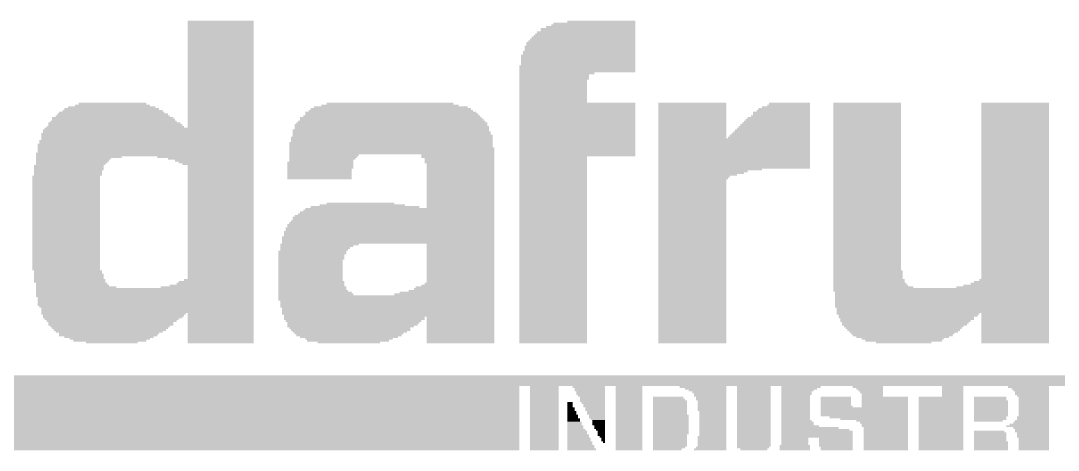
# Model space of a CAD drawing. Extents: x -16 to 117, y 0 to 53.
# Drawn here: x 80.05 to 94.83, y 22.67 to 28.79 of the extents above; entities that cross this region are included whole.
import ezdxf

# ---------------------------------------------------------------- set-up
doc = ezdxf.new("R2010")
doc.units = 0
doc.layers.add('21', color=53, linetype='CONTINUOUS')

# ---------------------------------------------------------------- blocks, each defined once
blk = doc.blocks.new('RECT')
blk.add_solid([(-0.5, -0.5), (0.5, -0.5), (-0.5, 0.5), (0.5, 0.5)])

msp = doc.modelspace()

# ---------------------------------------------------------------- block references
at = {"layer": '21', "yscale": 0.0254}
for p, xscale in [((82.8962, 28.782), 0.9398), ((82.8962, 28.7566), 0.9398), ((82.8962, 28.7312), 0.9398), ((82.8962, 28.7058), 0.9398), ((82.8962, 28.6804), 0.9398), ((82.8962, 28.655), 0.9398), ((88.1286, 28.6804), 1.3462), ((88.1286, 28.655), 1.3462), ((88.1667, 28.7058), 1.27), ((88.2048, 28.7312), 1.1938), ((88.2175, 28.7566), 1.1684), ((88.3191, 28.782), 0.9652), ((82.8962, 28.6296), 0.9398), ((82.8962, 28.6042), 0.9398), ((82.8962, 28.5788), 0.9398), ((82.8962, 28.5534), 0.9398), ((82.8962, 28.528), 0.9398), ((82.8962, 28.5026), 0.9398), ((88.0397, 28.5026), 1.524), ((88.0524, 28.528), 1.4986), ((88.0651, 28.5534), 1.4732), ((88.0778, 28.5788), 1.4478), ((88.0905, 28.6042), 1.4224), ((88.1032, 28.6296), 1.397), ((82.8962, 28.4772), 0.9398), ((82.8962, 28.4518), 0.9398), ((82.8962, 28.4264), 0.9398), ((82.8962, 28.401), 0.9398), ((82.8962, 28.3756), 0.9398), ((88.0143, 28.4264), 1.5748), ((88.0143, 28.401), 1.5748), ((88.0143, 28.3756), 1.5748), ((88.027, 28.4772), 1.5494), ((88.027, 28.4518), 1.5494), ((82.8962, 28.3502), 0.9398), ((82.8962, 28.3248), 0.9398), ((82.8962, 28.2994), 0.9398), ((82.8962, 28.274), 0.9398), ((82.8962, 28.2486), 0.9398), ((82.8962, 28.2232), 0.9398), ((87.9889, 28.2994), 1.6256), ((87.9889, 28.274), 1.6256), ((87.9889, 28.2486), 1.6256), ((87.9889, 28.2232), 1.6256), ((88.0016, 28.3502), 1.6002), ((88.0016, 28.3248), 1.6002), ((82.8962, 28.1978), 0.9398), ((82.8962, 28.1724), 0.9398), ((82.8962, 28.147), 0.9398), ((82.8962, 28.1216), 0.9398), ((82.8962, 28.0962), 0.9398), ((82.8962, 28.0708), 0.9398), ((87.9762, 28.147), 1.651), ((87.9762, 28.1216), 1.651), ((87.9762, 28.0962), 1.651), ((87.9762, 28.0708), 1.651), ((87.9889, 28.1978), 1.6256), ((87.9889, 28.1724), 1.6256), ((82.8962, 28.0454), 0.9398), ((82.8962, 28.02), 0.9398), ((82.8962, 27.9946), 0.9398), ((82.8962, 27.9692), 0.9398), ((82.8962, 27.9438), 0.9398), ((82.8962, 27.9184), 0.9398), ((87.6841, 28.0454), 1.0668), ((87.646, 28.02), 0.9906), ((87.646, 27.9946), 0.9906), ((87.646, 27.9692), 0.9906), ((87.6333, 27.9438), 0.9652), ((87.6333, 27.9184), 0.9652), ((82.8962, 27.893), 0.9398), ((82.8962, 27.8676), 0.9398), ((82.8962, 27.8422), 0.9398), ((82.8962, 27.8168), 0.9398), ((82.8962, 27.7914), 0.9398), ((82.8962, 27.766), 0.9398), ((87.6333, 27.893), 0.9652), ((87.6333, 27.8676), 0.9652), ((87.6333, 27.8422), 0.9652), ((87.6333, 27.8168), 0.9652), ((87.6333, 27.7914), 0.9652), ((87.6333, 27.766), 0.9652), ((82.8962, 27.7406), 0.9398), ((82.8962, 27.7152), 0.9398), ((82.8962, 27.6898), 0.9398), ((82.8962, 27.6644), 0.9398), ((82.8962, 27.639), 0.9398), ((87.6333, 27.7406), 0.9652), ((87.6333, 27.7152), 0.9652), ((87.6333, 27.6898), 0.9652), ((87.6333, 27.6644), 0.9652), ((87.6333, 27.639), 0.9652), ((81.3468, 27.4866), 1.4986), ((81.3595, 27.512), 1.4224), ((81.3468, 27.5374), 1.3462), ((81.3468, 27.5628), 1.2446), ((81.3595, 27.5882), 1.0668), ((81.3595, 27.6136), 0.9652), ((82.8962, 27.6136), 0.9398), ((82.8962, 27.5882), 0.9398), ((82.8962, 27.5628), 0.9398), ((82.8962, 27.5374), 0.9398), ((82.8962, 27.512), 0.9398), ((82.8962, 27.4866), 0.9398), ((85.3219, 27.4866), 2.4384), ((85.3219, 27.512), 2.3368), ((85.3219, 27.5374), 2.286), ((85.3219, 27.5628), 2.1844), ((85.3092, 27.5882), 1.9558), ((85.3092, 27.6136), 1.8034), ((87.9762, 27.6136), 1.651), ((87.9762, 27.5882), 1.651), ((87.9762, 27.5628), 1.651), ((87.9762, 27.5374), 1.651), ((87.9762, 27.512), 1.651), ((87.9762, 27.4866), 1.651), ((89.6145, 27.6136), 0.9652), ((89.6145, 27.5882), 0.9652), ((89.6145, 27.5628), 0.9652), ((89.6145, 27.5374), 0.9652), ((89.6145, 27.512), 0.9652), ((89.6145, 27.4866), 0.9652), ((90.8845, 27.4866), 0.8128), ((90.9099, 27.512), 0.762), ((90.9226, 27.5374), 0.7366), ((90.948, 27.5628), 0.6858), ((90.9861, 27.5882), 0.6096), ((90.9988, 27.6136), 0.5842), ((92.1037, 27.6136), 0.9652), ((92.1037, 27.5882), 0.9652), ((92.1037, 27.5628), 0.9652), ((92.1037, 27.5374), 0.9652), ((92.1037, 27.512), 0.9652), ((92.1037, 27.4866), 0.9652), ((94.2119, 27.6136), 0.9652), ((94.2119, 27.5882), 0.9652), ((94.2119, 27.5628), 0.9652), ((94.2119, 27.5374), 0.9652), ((94.2119, 27.512), 0.9652), ((94.2119, 27.4866), 0.9652), ((81.3849, 27.3342), 1.8796), ((81.3722, 27.3596), 1.8034), ((81.3595, 27.4104), 1.7272), ((81.3722, 27.385), 1.7526), ((81.3595, 27.4358), 1.6256), ((81.3595, 27.4612), 1.5748), ((82.8962, 27.4612), 0.9398), ((82.8962, 27.4358), 0.9398), ((82.8962, 27.4104), 0.9398), ((82.8962, 27.385), 0.9398), ((82.8962, 27.3596), 0.9398), ((82.8962, 27.3342), 0.9398), ((85.3346, 27.3342), 2.7178), ((85.3346, 27.3596), 2.667), ((85.3219, 27.4104), 2.5908), ((85.3346, 27.385), 2.6162), ((85.3346, 27.4358), 2.5146), ((85.3346, 27.4612), 2.4638), ((87.9762, 27.4612), 1.651), ((87.9762, 27.4358), 1.651), ((87.9762, 27.4104), 1.651), ((87.9762, 27.385), 1.651), ((87.9762, 27.3596), 1.651), ((87.9762, 27.3342), 1.651), ((89.6145, 27.4612), 0.9652), ((89.6145, 27.4358), 0.9652), ((89.6145, 27.4104), 0.9652), ((89.6145, 27.385), 0.9652), ((89.6145, 27.3596), 0.9652), ((89.6145, 27.3342), 0.9652), ((90.8083, 27.3342), 0.9652), ((90.821, 27.3596), 0.9398), ((90.8337, 27.385), 0.9144), ((90.8464, 27.4104), 0.889), ((90.8718, 27.4358), 0.8382), ((90.8845, 27.4612), 0.8128), ((92.1037, 27.4612), 0.9652), ((92.1037, 27.4358), 0.9652), ((92.1037, 27.4104), 0.9652), ((92.1037, 27.385), 0.9652), ((92.1037, 27.3596), 0.9652), ((92.1037, 27.3342), 0.9652), ((94.2119, 27.4612), 0.9652), ((94.2119, 27.4358), 0.9652), ((94.2119, 27.4104), 0.9652), ((94.2119, 27.385), 0.9652), ((94.2119, 27.3596), 0.9652), ((94.2119, 27.3342), 0.9652), ((81.8548, 27.1818), 3.0226), ((81.8675, 27.2326), 2.9972), ((81.8675, 27.2072), 2.9972), ((81.8802, 27.258), 2.9718), ((81.3976, 27.2834), 1.9558), ((81.3976, 27.3088), 1.905), ((82.8962, 27.3088), 0.9398), ((82.8962, 27.2834), 0.9398), ((85.3219, 27.2326), 2.794), ((85.3346, 27.2072), 2.8194), ((85.3346, 27.1818), 2.8194), ((85.3219, 27.3088), 2.7432), ((85.3346, 27.2834), 2.7686), ((85.3346, 27.258), 2.7686), ((87.9762, 27.3088), 1.651), ((87.9762, 27.2834), 1.651), ((87.9762, 27.258), 1.651), ((87.9762, 27.2326), 1.651), ((87.9762, 27.2072), 1.651), ((87.9762, 27.1818), 1.651), ((89.6145, 27.3088), 0.9652), ((89.6145, 27.2834), 0.9652), ((89.6145, 27.258), 0.9652), ((89.6145, 27.2326), 0.9652), ((89.6145, 27.2072), 0.9652), ((89.6145, 27.1818), 0.9652), ((90.7321, 27.1818), 1.1176), ((90.7448, 27.2072), 1.0922), ((90.7575, 27.2326), 1.0668), ((90.7702, 27.258), 1.0414), ((90.7829, 27.2834), 1.016), ((90.7956, 27.3088), 0.9906), ((92.1037, 27.3088), 0.9652), ((92.1037, 27.2834), 0.9652), ((92.1037, 27.258), 0.9652), ((92.1037, 27.2326), 0.9652), ((92.1037, 27.2072), 0.9652), ((92.1037, 27.1818), 0.9652), ((94.2119, 27.3088), 0.9652), ((94.2119, 27.2834), 0.9652), ((94.2119, 27.258), 0.9652), ((94.2119, 27.2326), 0.9652), ((94.2119, 27.2072), 0.9652), ((94.2119, 27.1818), 0.9652), ((81.8294, 27.0294), 3.0734), ((81.8421, 27.0802), 3.048), ((81.8421, 27.0548), 3.048), ((81.8548, 27.1564), 3.0226), ((81.8548, 27.131), 3.0226), ((81.8548, 27.1056), 3.0226), ((85.3219, 27.0548), 2.8956), ((85.3219, 27.0294), 2.8956), ((85.3346, 27.131), 2.8702), ((85.3346, 27.1056), 2.8702), ((85.3346, 27.0802), 2.8702), ((85.3473, 27.1564), 2.8448), ((87.9762, 27.1564), 1.651), ((87.9762, 27.131), 1.651), ((87.9762, 27.1056), 1.651), ((87.9762, 27.0802), 1.651), ((87.9762, 27.0548), 1.651), ((87.9762, 27.0294), 1.651), ((89.6145, 27.1564), 0.9652), ((89.6145, 27.131), 0.9652), ((90.2114, 27.1056), 2.159), ((90.2114, 27.0802), 2.159), ((90.2114, 27.0548), 2.159), ((90.2114, 27.0294), 2.159), ((90.7067, 27.131), 1.1684), ((90.7194, 27.1564), 1.143), ((92.1037, 27.1564), 0.9652), ((92.1037, 27.131), 0.9652), ((92.1037, 27.1056), 0.9652), ((92.1037, 27.0802), 0.9652), ((92.1037, 27.0548), 0.9652), ((92.1037, 27.0294), 0.9652), ((94.2119, 27.1564), 0.9652), ((94.2119, 27.131), 0.9652), ((94.2119, 27.1056), 0.9652), ((94.2119, 27.0802), 0.9652), ((94.2119, 27.0548), 0.9652), ((94.2119, 27.0294), 0.9652), ((81.8167, 26.9024), 3.0988), ((81.8167, 26.877), 3.0988), ((81.8294, 27.004), 3.0734), ((81.8294, 26.9786), 3.0734), ((81.8294, 26.9532), 3.0734), ((81.8294, 26.9278), 3.0734), ((85.3219, 27.004), 2.8956), ((85.3346, 26.9786), 2.921), ((85.3346, 26.9532), 2.921), ((85.3346, 26.9278), 2.921), ((85.3346, 26.9024), 2.921), ((84.3694, 26.877), 0.9906), ((86.2744, 26.877), 1.0414), ((87.9762, 27.004), 1.651), ((87.9762, 26.9786), 1.651), ((87.9762, 26.9532), 1.651), ((87.9762, 26.9278), 1.651), ((87.9762, 26.9024), 1.651), ((87.9762, 26.877), 1.651), ((90.2114, 27.004), 2.159), ((90.2114, 26.9786), 2.159), ((90.2114, 26.9532), 2.159), ((90.2114, 26.9278), 2.159), ((90.2114, 26.9024), 2.159), ((90.2114, 26.877), 2.159), ((92.1037, 27.004), 0.9652), ((92.1037, 26.9786), 0.9652), ((92.1037, 26.9532), 0.9652), ((92.1037, 26.9278), 0.9652), ((92.1037, 26.9024), 0.9652), ((92.1037, 26.877), 0.9652), ((94.2119, 27.004), 0.9652), ((94.2119, 26.9786), 0.9652), ((94.2119, 26.9532), 0.9652), ((94.2119, 26.9278), 0.9652), ((94.2119, 26.9024), 0.9652), ((94.2119, 26.877), 0.9652), ((80.8769, 26.8516), 1.2192), ((80.8007, 26.8262), 1.0668), ((80.788, 26.8008), 1.0414), ((80.7753, 26.7754), 1.016), ((80.7626, 26.75), 0.9906), ((82.6803, 26.8516), 1.3716), ((82.7565, 26.8262), 1.2192), ((82.8073, 26.8008), 1.1176), ((82.8327, 26.7754), 1.0668), ((82.8581, 26.75), 1.016), ((84.3186, 26.7754), 0.9398), ((84.3186, 26.75), 0.9398), ((84.3567, 26.8516), 0.9652), ((84.344, 26.8262), 0.9398), ((84.3313, 26.8008), 0.9144), ((86.2744, 26.8516), 1.0414), ((86.2998, 26.8262), 0.9906), ((86.2998, 26.8008), 0.9906), ((86.2998, 26.7754), 0.9906), ((86.3125, 26.75), 0.9652), ((87.6333, 26.8516), 0.9652), ((87.6333, 26.8262), 0.9652), ((87.6333, 26.8008), 0.9652), ((87.6333, 26.7754), 0.9652), ((87.6333, 26.75), 0.9652), ((90.2114, 26.8516), 2.159), ((90.2114, 26.8262), 2.159), ((90.2114, 26.8008), 2.159), ((90.2114, 26.7754), 2.159), ((90.2114, 26.75), 2.159), ((92.1037, 26.8516), 0.9652), ((92.1037, 26.8262), 0.9652), ((92.1037, 26.8008), 0.9652), ((92.1037, 26.7754), 0.9652), ((92.1037, 26.75), 0.9652), ((94.2119, 26.8516), 0.9652), ((94.2119, 26.8262), 0.9652), ((94.2119, 26.8008), 0.9652), ((94.2119, 26.7754), 0.9652), ((94.2119, 26.75), 0.9652), ((80.7372, 26.7246), 0.9906), ((80.7372, 26.6992), 0.9906), ((80.7372, 26.6738), 0.9906), ((80.7245, 26.6484), 0.9652), ((80.7245, 26.623), 0.9652), ((80.7245, 26.5976), 0.9652), ((82.8962, 26.7246), 0.9398), ((82.8962, 26.6992), 0.9398), ((82.8962, 26.6738), 0.9398), ((82.8962, 26.6484), 0.9398), ((82.8962, 26.623), 0.9398), ((82.8962, 26.5976), 0.9398), ((84.3186, 26.7246), 0.9398), ((84.3186, 26.6992), 0.9398), ((84.3059, 26.6738), 0.9144), ((84.3059, 26.6484), 0.9144), ((84.3059, 26.623), 0.9144), ((84.3059, 26.5976), 0.9144), ((86.3125, 26.7246), 0.9652), ((86.3125, 26.6992), 0.9652), ((86.3125, 26.6738), 0.9652), ((86.3125, 26.6484), 0.9652), ((86.3125, 26.623), 0.9652), ((86.3125, 26.5976), 0.9652), ((87.6333, 26.7246), 0.9652), ((87.6333, 26.6992), 0.9652), ((87.6333, 26.6738), 0.9652), ((87.6333, 26.6484), 0.9652), ((87.6333, 26.623), 0.9652), ((87.6333, 26.5976), 0.9652), ((90.2114, 26.7246), 2.159), ((90.2114, 26.6992), 2.159), ((89.8685, 26.6738), 1.4732), ((89.7669, 26.6484), 1.27), ((89.7415, 26.623), 1.2192), ((89.6907, 26.5976), 1.1176), ((92.1037, 26.7246), 0.9652), ((92.1037, 26.6992), 0.9652), ((92.1037, 26.6738), 0.9652), ((92.1037, 26.6484), 0.9652), ((92.1037, 26.623), 0.9652), ((92.1037, 26.5976), 0.9652), ((94.2119, 26.7246), 0.9652), ((94.2119, 26.6992), 0.9652), ((94.2119, 26.6738), 0.9652), ((94.2119, 26.6484), 0.9652), ((94.2119, 26.623), 0.9652), ((94.2119, 26.5976), 0.9652), ((80.6991, 26.5722), 0.9652), ((80.6991, 26.5468), 0.9652), ((80.6991, 26.5214), 0.9652), ((80.6991, 26.496), 0.9652), ((80.6991, 26.4706), 0.9652), ((80.6991, 26.4452), 0.9652), ((82.8962, 26.5722), 0.9398), ((82.8962, 26.5468), 0.9398), ((82.8962, 26.5214), 0.9398), ((82.8962, 26.496), 0.9398), ((82.8962, 26.4706), 0.9398), ((82.8962, 26.4452), 0.9398), ((84.3059, 26.5722), 0.9144), ((84.3059, 26.5468), 0.9144), ((86.3125, 26.5722), 0.9652), ((86.3125, 26.5468), 0.9652), ((86.3125, 26.5214), 0.9652), ((86.3125, 26.496), 0.9652), ((86.3125, 26.4706), 0.9652), ((86.3125, 26.4452), 0.9652), ((87.6333, 26.5722), 0.9652), ((87.6333, 26.5468), 0.9652), ((87.6333, 26.5214), 0.9652), ((87.6333, 26.496), 0.9652), ((87.6333, 26.4706), 0.9652), ((87.6333, 26.4452), 0.9652), ((89.6399, 26.5722), 1.016), ((89.6272, 26.5468), 0.9906), ((89.6145, 26.5214), 0.9652), ((89.6145, 26.496), 0.9652), ((89.6145, 26.4706), 0.9652), ((89.6145, 26.4452), 0.9652), ((92.1037, 26.5722), 0.9652), ((92.1037, 26.5468), 0.9652), ((92.1037, 26.5214), 0.9652), ((92.1037, 26.496), 0.9652), ((92.1037, 26.4706), 0.9652), ((92.1037, 26.4452), 0.9652), ((94.2119, 26.5722), 0.9652), ((94.2119, 26.5468), 0.9652), ((94.2119, 26.5214), 0.9652), ((94.2119, 26.496), 0.9652), ((94.2119, 26.4706), 0.9652), ((94.2119, 26.4452), 0.9652), ((80.6991, 26.4198), 0.9652), ((80.6991, 26.3944), 0.9652), ((80.6991, 26.369), 0.9652), ((80.6991, 26.3436), 0.9652), ((80.6991, 26.3182), 0.9652), ((80.6991, 26.2928), 0.9652), ((82.8962, 26.4198), 0.9398), ((82.8962, 26.3944), 0.9398), ((82.8962, 26.369), 0.9398), ((82.8962, 26.3436), 0.9398), ((82.8962, 26.3182), 0.9398), ((82.8962, 26.2928), 0.9398), ((86.3125, 26.4198), 0.9652), ((86.3125, 26.3944), 0.9652), ((86.3125, 26.369), 0.9652), ((86.3125, 26.3436), 0.9652), ((86.3125, 26.3182), 0.9652), ((86.3125, 26.2928), 0.9652), ((87.6333, 26.4198), 0.9652), ((87.6333, 26.3944), 0.9652), ((87.6333, 26.369), 0.9652), ((87.6333, 26.3436), 0.9652), ((87.6333, 26.3182), 0.9652), ((87.6333, 26.2928), 0.9652), ((89.6145, 26.4198), 0.9652), ((89.6145, 26.3944), 0.9652), ((89.6145, 26.369), 0.9652), ((89.6145, 26.3436), 0.9652), ((89.6145, 26.3182), 0.9652), ((89.6145, 26.2928), 0.9652), ((92.1037, 26.4198), 0.9652), ((92.1037, 26.3944), 0.9652), ((92.1037, 26.369), 0.9652), ((92.1037, 26.3436), 0.9652), ((92.1037, 26.3182), 0.9652), ((92.1037, 26.2928), 0.9652), ((94.2119, 26.4198), 0.9652), ((94.2119, 26.3944), 0.9652), ((94.2119, 26.369), 0.9652), ((94.2119, 26.3436), 0.9652), ((94.2119, 26.3182), 0.9652), ((94.2119, 26.2928), 0.9652), ((80.6991, 26.2674), 0.9652), ((80.6991, 26.242), 0.9652), ((80.6991, 26.2166), 0.9652), ((80.6991, 26.1912), 0.9652), ((80.6991, 26.1658), 0.9652), ((80.6991, 26.1404), 0.9652), ((82.8962, 26.2674), 0.9398), ((82.8962, 26.242), 0.9398), ((82.8962, 26.2166), 0.9398), ((82.8962, 26.1912), 0.9398), ((82.8962, 26.1658), 0.9398), ((82.8962, 26.1404), 0.9398), ((84.9536, 26.1404), 1.5494), ((84.9155, 26.1658), 1.2192), ((84.8901, 26.1912), 0.9652), ((86.3125, 26.2674), 0.9652), ((86.3125, 26.242), 0.9652), ((86.3125, 26.2166), 0.9652), ((86.3125, 26.1912), 0.9652), ((86.3125, 26.1658), 0.9652), ((86.3125, 26.1404), 0.9652), ((87.6333, 26.2674), 0.9652), ((87.6333, 26.242), 0.9652), ((87.6333, 26.2166), 0.9652), ((87.6333, 26.1912), 0.9652), ((87.6333, 26.1658), 0.9652), ((87.6333, 26.1404), 0.9652), ((89.6145, 26.2674), 0.9652), ((89.6145, 26.242), 0.9652), ((89.6145, 26.2166), 0.9652), ((89.6145, 26.1912), 0.9652), ((89.6145, 26.1658), 0.9652), ((89.6145, 26.1404), 0.9652), ((92.1037, 26.2674), 0.9652), ((92.1037, 26.242), 0.9652), ((92.1037, 26.2166), 0.9652), ((92.1037, 26.1912), 0.9652), ((92.1037, 26.1658), 0.9652), ((92.1037, 26.1404), 0.9652), ((94.2119, 26.2674), 0.9652), ((94.2119, 26.242), 0.9652), ((94.2119, 26.2166), 0.9652), ((94.2119, 26.1912), 0.9652), ((94.2119, 26.1658), 0.9652), ((94.2119, 26.1404), 0.9652), ((80.6991, 26.115), 0.9652), ((80.6991, 26.0896), 0.9652), ((80.6991, 26.0642), 0.9652), ((80.6991, 26.0388), 0.9652), ((80.6991, 26.0134), 0.9652), ((82.8962, 26.115), 0.9398), ((82.8962, 26.0896), 0.9398), ((82.8962, 26.0642), 0.9398), ((82.8962, 26.0388), 0.9398), ((82.8962, 26.0134), 0.9398), ((85.3727, 26.0134), 2.8448), ((85.3981, 26.0388), 2.794), ((85.4108, 26.0642), 2.7686), ((85.4362, 26.0896), 2.7178), ((85.4489, 26.115), 2.6924), ((87.6333, 26.115), 0.9652), ((87.6333, 26.0896), 0.9652), ((87.6333, 26.0642), 0.9652), ((87.6333, 26.0388), 0.9652), ((87.6333, 26.0134), 0.9652), ((89.6145, 26.115), 0.9652), ((89.6145, 26.0896), 0.9652), ((89.6145, 26.0642), 0.9652), ((89.6145, 26.0388), 0.9652), ((89.6145, 26.0134), 0.9652), ((92.1037, 26.115), 0.9652), ((92.1037, 26.0896), 0.9652), ((92.1037, 26.0642), 0.9652), ((92.1037, 26.0388), 0.9652), ((92.1037, 26.0134), 0.9652), ((94.2119, 26.115), 0.9652), ((94.2119, 26.0896), 0.9652), ((94.2119, 26.0642), 0.9652), ((94.2119, 26.0388), 0.9652), ((94.2119, 26.0134), 0.9652), ((80.6991, 25.988), 0.9652), ((80.6991, 25.9626), 0.9652), ((80.6991, 25.9372), 0.9652), ((80.6991, 25.9118), 0.9652), ((80.6991, 25.8864), 0.9652), ((80.6991, 25.861), 0.9652), ((82.8962, 25.988), 0.9398), ((82.8962, 25.9626), 0.9398), ((82.8962, 25.9372), 0.9398), ((82.8962, 25.9118), 0.9398), ((82.8962, 25.8864), 0.9398), ((82.8962, 25.861), 0.9398), ((85.3219, 25.8864), 2.9464), ((85.3219, 25.861), 2.9464), ((85.3346, 25.9118), 2.921), ((85.3473, 25.9372), 2.8956), ((85.36, 25.988), 2.8702), ((85.36, 25.9626), 2.8702), ((87.6333, 25.988), 0.9652), ((87.6333, 25.9626), 0.9652), ((87.6333, 25.9372), 0.9652), ((87.6333, 25.9118), 0.9652), ((87.6333, 25.8864), 0.9652), ((87.6333, 25.861), 0.9652), ((89.6145, 25.988), 0.9652), ((89.6145, 25.9626), 0.9652), ((89.6145, 25.9372), 0.9652), ((89.6145, 25.9118), 0.9652), ((89.6145, 25.8864), 0.9652), ((89.6145, 25.861), 0.9652), ((92.1037, 25.988), 0.9652), ((92.1037, 25.9626), 0.9652), ((92.1037, 25.9372), 0.9652), ((92.1037, 25.9118), 0.9652), ((92.1037, 25.8864), 0.9652), ((92.1037, 25.861), 0.9652), ((94.2119, 25.988), 0.9652), ((94.2119, 25.9626), 0.9652), ((94.2119, 25.9372), 0.9652), ((94.2119, 25.9118), 0.9652), ((94.2119, 25.8864), 0.9652), ((94.2119, 25.861), 0.9652), ((80.6991, 25.8356), 0.9652), ((80.6991, 25.8102), 0.9652), ((80.6991, 25.7848), 0.9652), ((80.6991, 25.7594), 0.9652), ((80.6991, 25.734), 0.9652), ((80.6991, 25.7086), 0.9652), ((82.8962, 25.8356), 0.9398), ((82.8962, 25.8102), 0.9398), ((82.8962, 25.7848), 0.9398), ((82.8962, 25.7594), 0.9398), ((82.8962, 25.734), 0.9398), ((82.8962, 25.7086), 0.9398), ((85.2838, 25.7086), 3.0226), ((85.2965, 25.7848), 2.9972), ((85.2965, 25.7594), 2.9972), ((85.2965, 25.734), 2.9972), ((85.3092, 25.8356), 2.9718), ((85.3092, 25.8102), 2.9718), ((87.6333, 25.8356), 0.9652), ((87.6333, 25.8102), 0.9652), ((87.6333, 25.7848), 0.9652), ((87.6333, 25.7594), 0.9652), ((87.6333, 25.734), 0.9652), ((87.6333, 25.7086), 0.9652), ((89.6145, 25.8356), 0.9652), ((89.6145, 25.8102), 0.9652), ((89.6145, 25.7848), 0.9652), ((89.6145, 25.7594), 0.9652), ((89.6145, 25.734), 0.9652), ((89.6145, 25.7086), 0.9652), ((92.1037, 25.8356), 0.9652), ((92.1037, 25.8102), 0.9652), ((92.1037, 25.7848), 0.9652), ((92.1037, 25.7594), 0.9652), ((92.1037, 25.734), 0.9652), ((92.1037, 25.7086), 0.9652), ((94.2119, 25.8356), 0.9652), ((94.2119, 25.8102), 0.9652), ((94.2119, 25.7848), 0.9652), ((94.2119, 25.7594), 0.9652), ((94.2119, 25.734), 0.9652), ((94.2119, 25.7086), 0.9652), ((80.6991, 25.6832), 0.9652), ((80.6991, 25.6578), 0.9652), ((80.6991, 25.6324), 0.9652), ((80.6991, 25.607), 0.9652), ((80.6991, 25.5816), 0.9652), ((80.6991, 25.5562), 0.9652), ((82.8962, 25.6832), 0.9398), ((82.8962, 25.6578), 0.9398), ((82.8962, 25.6324), 0.9398), ((82.8962, 25.607), 0.9398), ((82.8962, 25.5816), 0.9398), ((82.8962, 25.5562), 0.9398), ((84.3059, 25.607), 1.1176), ((84.2678, 25.5816), 1.0414), ((84.2424, 25.5562), 0.9906), ((85.2838, 25.6832), 3.0226), ((85.2838, 25.6578), 3.0226), ((85.2838, 25.6324), 3.0226), ((86.3125, 25.607), 0.9652), ((86.3125, 25.5816), 0.9652), ((86.3125, 25.5562), 0.9652), ((87.6333, 25.6832), 0.9652), ((87.6333, 25.6578), 0.9652), ((87.6333, 25.6324), 0.9652), ((87.6333, 25.607), 0.9652), ((87.6333, 25.5816), 0.9652), ((87.6333, 25.5562), 0.9652), ((89.6145, 25.6832), 0.9652), ((89.6145, 25.6578), 0.9652), ((89.6145, 25.6324), 0.9652), ((89.6145, 25.607), 0.9652), ((89.6145, 25.5816), 0.9652), ((89.6145, 25.5562), 0.9652), ((92.1037, 25.6832), 0.9652), ((92.1037, 25.6578), 0.9652), ((92.1037, 25.6324), 0.9652), ((92.1037, 25.607), 0.9652), ((92.1037, 25.5816), 0.9652), ((92.1037, 25.5562), 0.9652), ((94.2119, 25.6832), 0.9652), ((94.2119, 25.6578), 0.9652), ((94.2119, 25.6324), 0.9652), ((94.2119, 25.607), 0.9652), ((94.2119, 25.5816), 0.9652), ((94.2119, 25.5562), 0.9652), ((80.6991, 25.5308), 0.9652), ((80.6991, 25.5054), 0.9652), ((80.6991, 25.48), 0.9652), ((80.6991, 25.4546), 0.9652), ((80.6991, 25.4292), 0.9652), ((80.6991, 25.4038), 0.9652), ((82.8962, 25.5308), 0.9398), ((82.8962, 25.5054), 0.9398), ((82.8962, 25.48), 0.9398), ((82.8962, 25.4546), 0.9398), ((82.8962, 25.4292), 0.9398), ((82.8962, 25.4038), 0.9398), ((84.2043, 25.5054), 0.9652), ((84.2043, 25.48), 0.9652), ((84.1916, 25.4546), 0.9398), ((84.1916, 25.4292), 0.9398), ((84.1916, 25.4038), 0.9398), ((84.2297, 25.5308), 0.9652), ((86.3125, 25.5308), 0.9652), ((86.3125, 25.5054), 0.9652), ((86.3125, 25.48), 0.9652), ((86.3125, 25.4546), 0.9652), ((86.3125, 25.4292), 0.9652), ((86.3125, 25.4038), 0.9652), ((87.6333, 25.5308), 0.9652), ((87.6333, 25.5054), 0.9652), ((87.6333, 25.48), 0.9652), ((87.6333, 25.4546), 0.9652), ((87.6333, 25.4292), 0.9652), ((87.6333, 25.4038), 0.9652), ((89.6145, 25.5308), 0.9652), ((89.6145, 25.5054), 0.9652), ((89.6145, 25.48), 0.9652), ((89.6145, 25.4546), 0.9652), ((89.6145, 25.4292), 0.9652), ((89.6145, 25.4038), 0.9652), ((92.1037, 25.5308), 0.9652), ((92.1037, 25.5054), 0.9652), ((92.1037, 25.48), 0.9652), ((92.1037, 25.4546), 0.9652), ((92.1037, 25.4292), 0.9652), ((92.1037, 25.4038), 0.9652), ((94.2119, 25.5308), 0.9652), ((94.2119, 25.5054), 0.9652), ((94.2119, 25.48), 0.9652), ((94.2119, 25.4546), 0.9652), ((94.2119, 25.4292), 0.9652), ((94.2119, 25.4038), 0.9652), ((80.6991, 25.3784), 0.9652), ((80.6991, 25.353), 0.9652), ((80.6991, 25.3276), 0.9652), ((80.6991, 25.3022), 0.9652), ((80.6991, 25.2768), 0.9652), ((82.8962, 25.3784), 0.9398), ((82.8962, 25.353), 0.9398), ((82.8962, 25.3276), 0.9398), ((82.8962, 25.3022), 0.9398), ((82.8962, 25.2768), 0.9398), ((84.1789, 25.3784), 0.9144), ((84.1789, 25.353), 0.9144), ((84.1789, 25.3276), 0.9144), ((84.1789, 25.3022), 0.9144), ((84.1789, 25.2768), 0.9144), ((86.3125, 25.3784), 0.9652), ((86.3125, 25.353), 0.9652), ((86.3125, 25.3276), 0.9652), ((86.3125, 25.3022), 0.9652), ((86.3125, 25.2768), 0.9652), ((87.6333, 25.3784), 0.9652), ((87.6333, 25.353), 0.9652), ((87.6333, 25.3276), 0.9652), ((87.6333, 25.3022), 0.9652), ((87.6333, 25.2768), 0.9652), ((89.6145, 25.3784), 0.9652), ((89.6145, 25.353), 0.9652), ((89.6145, 25.3276), 0.9652), ((89.6145, 25.3022), 0.9652), ((89.6145, 25.2768), 0.9652), ((92.1037, 25.3784), 0.9652), ((92.1037, 25.353), 0.9652), ((92.1037, 25.3276), 0.9652), ((92.1037, 25.3022), 0.9652), ((92.1037, 25.2768), 0.9652), ((94.2119, 25.3784), 0.9652), ((94.2119, 25.353), 0.9652), ((94.2119, 25.3276), 0.9652), ((94.2119, 25.3022), 0.9652), ((94.2119, 25.2768), 0.9652), ((80.6991, 25.2514), 0.9652), ((80.7245, 25.226), 0.9652), ((80.7245, 25.2006), 0.9652), ((80.7372, 25.1752), 0.9906), ((80.7372, 25.1498), 0.9906), ((80.7372, 25.1244), 0.9906), ((82.8962, 25.2514), 0.9398), ((82.8962, 25.226), 0.9398), ((82.8962, 25.2006), 0.9398), ((82.8962, 25.1752), 0.9398), ((82.8962, 25.1498), 0.9398), ((82.8962, 25.1244), 0.9398), ((84.1789, 25.2514), 0.9144), ((84.1789, 25.226), 0.9144), ((84.1789, 25.2006), 0.9144), ((84.1789, 25.1752), 0.9144), ((84.1789, 25.1498), 0.9144), ((84.1789, 25.1244), 0.9144), ((86.3125, 25.2514), 0.9652), ((86.3125, 25.226), 0.9652), ((86.3125, 25.2006), 0.9652), ((86.3125, 25.1752), 0.9652), ((86.3125, 25.1498), 0.9652), ((86.3125, 25.1244), 0.9652), ((87.6333, 25.2514), 0.9652), ((87.6333, 25.226), 0.9652), ((87.6333, 25.2006), 0.9652), ((87.6333, 25.1752), 0.9652), ((87.6333, 25.1498), 0.9652), ((87.6333, 25.1244), 0.9652), ((89.6145, 25.2514), 0.9652), ((89.6145, 25.226), 0.9652), ((89.6145, 25.2006), 0.9652), ((89.6145, 25.1752), 0.9652), ((89.6145, 25.1498), 0.9652), ((89.6145, 25.1244), 0.9652), ((92.1037, 25.2514), 0.9652), ((92.1164, 25.226), 0.9906), ((92.1164, 25.2006), 0.9906), ((92.1164, 25.1752), 0.9906), ((92.1164, 25.1498), 0.9906), ((92.1164, 25.1244), 0.9906), ((94.2119, 25.2514), 0.9652), ((94.2119, 25.226), 0.9652), ((94.2119, 25.2006), 0.9652), ((94.2119, 25.1752), 0.9652), ((94.2119, 25.1498), 0.9652), ((94.2119, 25.1244), 0.9652), ((80.7499, 25.099), 1.016), ((80.7499, 25.0736), 1.016), ((80.7753, 25.0482), 1.016), ((80.788, 25.0228), 1.0414), ((80.8388, 24.9974), 1.143), ((81.8167, 24.972), 3.0988), ((82.7057, 24.9974), 1.3208), ((82.7692, 25.0228), 1.1938), ((82.82, 25.0482), 1.0922), ((82.8327, 25.0736), 1.0668), ((82.8708, 25.099), 0.9906), ((84.1789, 25.099), 0.9144), ((84.1916, 25.0736), 0.9398), ((84.1916, 25.0482), 0.9398), ((84.1916, 25.0228), 0.9398), ((84.2043, 24.9974), 0.9652), ((84.2043, 24.972), 0.9652), ((86.2236, 24.972), 1.143), ((86.2363, 24.9974), 1.1176), ((86.2744, 25.0228), 1.0414), ((86.2998, 25.0482), 0.9906), ((86.3125, 25.099), 0.9652), ((86.3125, 25.0736), 0.9652), ((87.6333, 25.099), 0.9652), ((87.6333, 25.0736), 0.9652), ((87.6333, 25.0482), 0.9652), ((87.6333, 25.0228), 0.9652), ((87.6333, 24.9974), 0.9652), ((87.6333, 24.972), 0.9652), ((89.6145, 25.099), 0.9652), ((89.6145, 25.0736), 0.9652), ((89.6145, 25.0482), 0.9652), ((89.6145, 25.0228), 0.9652), ((89.6145, 24.9974), 0.9652), ((89.6145, 24.972), 0.9652), ((92.1291, 25.099), 1.016), ((92.1291, 25.0736), 1.016), ((92.1418, 25.0482), 1.0414), ((92.1545, 25.0228), 1.0668), ((92.1926, 24.9974), 1.143), ((93.1578, 24.972), 3.0734), ((94.0341, 24.9974), 1.3208), ((94.0849, 25.0228), 1.2192), ((94.1357, 25.0482), 1.1176), ((94.1611, 25.0736), 1.0668), ((94.1992, 25.099), 0.9906), ((81.8167, 24.9466), 3.0988), ((81.8167, 24.9212), 3.0988), ((81.8167, 24.8958), 3.0988), ((81.8167, 24.8704), 3.0988), ((81.8294, 24.845), 3.0734), ((81.8294, 24.8196), 3.0734), ((84.217, 24.9466), 0.9906), ((84.2424, 24.9212), 1.0414), ((84.2551, 24.8958), 1.0668), ((85.2584, 24.8704), 3.0734), ((85.2584, 24.845), 3.0734), ((85.2584, 24.8196), 3.0734), ((86.0839, 24.8958), 1.4224), ((86.122, 24.9212), 1.3462), ((86.1855, 24.9466), 1.2192), ((87.6333, 24.9466), 0.9652), ((87.6333, 24.9212), 0.9652), ((87.6333, 24.8958), 0.9652), ((87.6333, 24.8704), 0.9652), ((87.6333, 24.845), 0.9652), ((87.6333, 24.8196), 0.9652), ((89.6145, 24.9466), 0.9652), ((89.6145, 24.9212), 0.9652), ((89.6145, 24.8958), 0.9652), ((89.6145, 24.8704), 0.9652), ((89.6145, 24.845), 0.9652), ((89.6145, 24.8196), 0.9652), ((93.1578, 24.9466), 3.0734), ((93.1705, 24.9212), 3.048), ((93.1705, 24.8958), 3.048), ((93.1705, 24.8704), 3.048), ((93.1705, 24.845), 3.048), ((93.1705, 24.8196), 3.048), ((81.8294, 24.7942), 3.0734), ((81.8294, 24.7688), 3.0734), ((81.8294, 24.7434), 3.0734), ((81.8421, 24.718), 3.048), ((81.8548, 24.6926), 3.0226), ((81.8548, 24.6672), 3.0226), ((85.2711, 24.7942), 3.048), ((85.2711, 24.7688), 3.048), ((85.2711, 24.7434), 3.048), ((85.2711, 24.718), 3.048), ((85.2838, 24.6926), 3.0226), ((85.2838, 24.6672), 3.0226), ((87.6333, 24.7942), 0.9652), ((87.6333, 24.7688), 0.9652), ((87.6333, 24.7434), 0.9652), ((87.6333, 24.718), 0.9652), ((87.6333, 24.6926), 0.9652), ((87.6333, 24.6672), 0.9652), ((89.6145, 24.7942), 0.9652), ((89.6145, 24.7688), 0.9652), ((89.6145, 24.7434), 0.9652), ((89.6145, 24.718), 0.9652), ((89.6145, 24.6926), 0.9652), ((89.6145, 24.6672), 0.9652), ((93.1705, 24.7942), 3.048), ((93.1705, 24.7688), 3.048), ((93.1705, 24.7434), 3.048), ((93.1705, 24.718), 3.048), ((93.1832, 24.6926), 3.0226), ((93.1832, 24.6672), 3.0226), ((81.8548, 24.6418), 3.0226), ((81.3722, 24.6164), 2.0574), ((81.3722, 24.591), 2.0066), ((81.3595, 24.5656), 1.9812), ((81.3468, 24.5402), 1.905), ((81.3468, 24.5148), 1.8542), ((82.8962, 24.6164), 0.9398), ((82.8962, 24.591), 0.9398), ((82.8962, 24.5656), 0.9398), ((82.8962, 24.5402), 0.9398), ((82.8962, 24.5148), 0.9398), ((85.2838, 24.6418), 3.0226), ((85.2838, 24.6164), 3.0226), ((85.2965, 24.591), 2.9972), ((84.8012, 24.5656), 2.0066), ((84.8012, 24.5402), 2.0066), ((84.7885, 24.5148), 1.9304), ((86.3125, 24.5656), 0.9652), ((86.3125, 24.5402), 0.9652), ((86.3125, 24.5148), 0.9652), ((87.6333, 24.6418), 0.9652), ((87.6333, 24.6164), 0.9652), ((87.6333, 24.591), 0.9652), ((87.6333, 24.5656), 0.9652), ((87.6333, 24.5402), 0.9652), ((87.6333, 24.5148), 0.9652), ((89.6145, 24.6418), 0.9652), ((89.6145, 24.6164), 0.9652), ((89.6145, 24.591), 0.9652), ((89.6145, 24.5656), 0.9652), ((89.6145, 24.5402), 0.9652), ((89.6145, 24.5148), 0.9652), ((93.1832, 24.6418), 3.0226), ((92.6879, 24.6164), 2.032), ((92.6879, 24.591), 1.9812), ((92.6625, 24.5656), 1.9304), ((92.6752, 24.5402), 1.905), ((92.6498, 24.5148), 1.8542), ((94.2119, 24.6164), 0.9652), ((94.2119, 24.591), 0.9652), ((94.2119, 24.5656), 0.9652), ((94.2119, 24.5402), 0.9652), ((94.2119, 24.5148), 0.9652), ((81.3341, 24.4894), 1.778), ((81.3341, 24.464), 1.778), ((81.3214, 24.4386), 1.7018), ((81.3214, 24.4132), 1.651), ((81.3214, 24.3878), 1.6002), ((82.8962, 24.4894), 0.9398), ((82.8962, 24.464), 0.9398), ((82.8962, 24.4386), 0.9398), ((82.8962, 24.4132), 0.9398), ((82.8962, 24.3878), 0.9398), ((84.7885, 24.4894), 1.8796), ((84.7758, 24.464), 1.8542), ((84.7504, 24.4386), 1.8034), ((84.7377, 24.4132), 1.7272), ((84.7504, 24.3878), 1.7018), ((86.3125, 24.4894), 0.9652), ((86.3125, 24.464), 0.9652), ((86.3125, 24.4386), 0.9652), ((86.3125, 24.4132), 0.9652), ((86.3125, 24.3878), 0.9652), ((87.6333, 24.4894), 0.9652), ((87.6333, 24.464), 0.9652), ((87.6333, 24.4386), 0.9652), ((87.6333, 24.4132), 0.9652), ((87.6333, 24.3878), 0.9652), ((89.6145, 24.4894), 0.9652), ((89.6145, 24.464), 0.9652), ((89.6145, 24.4386), 0.9652), ((89.6145, 24.4132), 0.9652), ((89.6145, 24.3878), 0.9652), ((92.6498, 24.4894), 1.8034), ((92.6371, 24.464), 1.778), ((92.6244, 24.4386), 1.7018), ((92.6244, 24.4132), 1.651), ((92.6244, 24.3878), 1.6002), ((94.2119, 24.4894), 0.9652), ((94.2119, 24.464), 0.9652), ((94.2119, 24.4386), 0.9652), ((94.2119, 24.4132), 0.9652), ((94.2119, 24.3878), 0.9652), ((81.3087, 24.3624), 1.524), ((81.3087, 24.337), 1.4224), ((81.296, 24.3116), 1.397), ((81.3087, 24.2862), 1.27), ((81.3214, 24.2608), 1.143), ((81.3214, 24.2354), 1.0414), ((82.8962, 24.3624), 0.9398), ((82.8962, 24.337), 0.9398), ((82.8962, 24.3116), 0.9398), ((82.8962, 24.2862), 0.9398), ((82.8962, 24.2608), 0.9398), ((82.8962, 24.2354), 0.9398), ((84.7377, 24.3624), 1.6256), ((84.725, 24.337), 1.5494), ((84.725, 24.3116), 1.4986), ((84.725, 24.2862), 1.397), ((84.725, 24.2608), 1.2446), ((84.7123, 24.2354), 1.1684), ((86.3125, 24.3624), 0.9652), ((86.3125, 24.337), 0.9652), ((86.3125, 24.3116), 0.9652), ((86.3125, 24.2862), 0.9652), ((86.3125, 24.2608), 0.9652), ((86.3125, 24.2354), 0.9652), ((87.6333, 24.3624), 0.9652), ((87.6333, 24.337), 0.9652), ((87.6333, 24.3116), 0.9652), ((87.6333, 24.2862), 0.9652), ((87.6333, 24.2608), 0.9652), ((87.6333, 24.2354), 0.9652), ((89.6145, 24.3624), 0.9652), ((89.6145, 24.337), 0.9652), ((89.6145, 24.3116), 0.9652), ((89.6145, 24.2862), 0.9652), ((89.6145, 24.2608), 0.9652), ((89.6145, 24.2354), 0.9652), ((92.6244, 24.3624), 1.5494), ((92.6117, 24.337), 1.4732), ((92.6117, 24.3116), 1.4224), ((92.6117, 24.2862), 1.3208), ((92.6117, 24.2608), 1.1684), ((92.6244, 24.2354), 1.0922), ((94.2119, 24.3624), 0.9652), ((94.2119, 24.337), 0.9652), ((94.2119, 24.3116), 0.9652), ((94.2119, 24.2862), 0.9652), ((94.2119, 24.2608), 0.9652), ((94.2119, 24.2354), 0.9652), ((81.3468, 24.21), 0.7366), ((82.8962, 24.21), 0.9398), ((84.725, 24.21), 0.889), ((86.3125, 24.21), 0.9652), ((87.6333, 24.21), 0.9652), ((89.6145, 24.21), 0.9652), ((92.6244, 24.21), 0.7874), ((94.2119, 24.21), 0.9652), ((87.392, 23.7274), 21.209), ((87.392, 23.702), 21.209), ((87.392, 23.6766), 21.209), ((87.392, 23.6512), 21.209), ((87.392, 23.6258), 21.209), ((87.392, 23.6004), 21.209), ((81.9691, 23.575), 10.3632), ((81.9691, 23.5496), 10.3632), ((81.9691, 23.5242), 10.3632), ((81.9691, 23.4988), 10.3632), ((87.5063, 23.575), 0.4064), ((87.5063, 23.5496), 0.4064), ((87.5063, 23.5242), 0.4064), ((87.5063, 23.4988), 0.4064), ((88.1413, 23.575), 0.4572), ((88.154, 23.5496), 0.4318), ((88.154, 23.5242), 0.4318), ((88.1667, 23.4988), 0.4064), ((88.7128, 23.575), 0.381), ((88.7128, 23.5496), 0.381), ((88.7128, 23.5242), 0.381), ((88.7128, 23.4988), 0.381), ((89.7669, 23.575), 0.6604), ((89.805, 23.5496), 0.5842), ((89.8304, 23.5242), 0.5334), ((89.8558, 23.4988), 0.4826), ((90.4908, 23.575), 0.4826), ((90.4908, 23.5496), 0.4826), ((90.4908, 23.5242), 0.4826), ((90.4908, 23.4988), 0.4826), ((91.1639, 23.575), 0.5588), ((91.1385, 23.5496), 0.508), ((91.1131, 23.5242), 0.4572), ((91.1004, 23.4988), 0.4318), ((92.1164, 23.575), 0.4318), ((92.1418, 23.5496), 0.381), ((92.1545, 23.5242), 0.3556), ((92.1672, 23.4988), 0.3302), ((93.3229, 23.575), 0.3048), ((93.3229, 23.5496), 0.3048), ((93.3229, 23.5242), 0.3048), ((93.3229, 23.4988), 0.3048), ((94.4024, 23.575), 0.5842), ((94.4278, 23.5496), 0.5334), ((94.4405, 23.5242), 0.508), ((94.4532, 23.4988), 0.4826), ((81.9691, 23.4734), 10.3632), ((81.9691, 23.448), 10.3632), ((81.9691, 23.4226), 10.3632), ((81.9691, 23.3972), 10.3632), ((81.9691, 23.3718), 10.3632), ((81.9691, 23.3464), 10.3632), ((87.5063, 23.4734), 0.4064), ((87.5063, 23.448), 0.4064), ((87.5063, 23.4226), 0.4064), ((87.5063, 23.3972), 0.4064), ((87.5063, 23.3718), 0.4064), ((87.5063, 23.3464), 0.4064), ((87.8746, 23.3464), 0.0762), ((88.1667, 23.4734), 0.4064), ((88.1794, 23.448), 0.381), ((88.1921, 23.4226), 0.3556), ((88.1921, 23.3972), 0.3556), ((88.1921, 23.3718), 0.3556), ((88.2048, 23.3464), 0.3302), ((88.7128, 23.4734), 0.381), ((88.7128, 23.448), 0.381), ((88.7128, 23.4226), 0.381), ((88.7128, 23.3972), 0.381), ((88.7128, 23.3718), 0.381), ((88.7128, 23.3464), 0.381), ((89.2716, 23.4226), 0.4318), ((89.2843, 23.3972), 0.4572), ((89.297, 23.3718), 0.4826), ((89.297, 23.3464), 0.4826), ((89.8685, 23.4734), 0.4572), ((89.8685, 23.448), 0.4572), ((89.8812, 23.4226), 0.4318), ((89.8812, 23.3972), 0.4318), ((89.8939, 23.3718), 0.4064), ((89.8939, 23.3464), 0.4064), ((90.4908, 23.4734), 0.4826), ((90.4908, 23.448), 0.4826), ((90.4908, 23.4226), 0.4826), ((90.4908, 23.3972), 0.4826), ((90.4908, 23.3718), 0.4826), ((90.4908, 23.3464), 0.4826), ((91.1004, 23.4734), 0.4318), ((91.0877, 23.448), 0.4064), ((91.0877, 23.4226), 0.4064), ((91.0877, 23.3972), 0.4064), ((91.0877, 23.3718), 0.4064), ((91.0877, 23.3464), 0.4064), ((91.6592, 23.4226), 0.4318), ((91.6592, 23.3972), 0.4318), ((91.6592, 23.3718), 0.4318), ((91.6592, 23.3464), 0.4318), ((92.1799, 23.4734), 0.3048), ((92.1799, 23.448), 0.3048), ((92.3577, 23.4226), 0.6604), ((92.3577, 23.3972), 0.6604), ((92.3577, 23.3718), 0.6604), ((92.3577, 23.3464), 0.6604), ((93.1578, 23.4226), 0.635), ((93.1578, 23.3972), 0.635), ((93.1578, 23.3718), 0.635), ((93.1578, 23.3464), 0.635), ((93.3229, 23.4734), 0.3048), ((93.3229, 23.448), 0.3048), ((93.8563, 23.4226), 0.4572), ((93.8563, 23.3972), 0.4572), ((93.869, 23.3718), 0.4826), ((93.869, 23.3464), 0.4826), ((94.4532, 23.4734), 0.4826), ((94.4659, 23.448), 0.4572), ((94.4786, 23.4226), 0.4318), ((94.4786, 23.3972), 0.4318), ((94.4786, 23.3718), 0.4318), ((94.4786, 23.3464), 0.4318), ((81.9691, 23.321), 10.3632), ((81.9691, 23.2956), 10.3632), ((81.9691, 23.2702), 10.3632), ((81.9691, 23.2448), 10.3632), ((81.9691, 23.2194), 10.3632), ((81.9691, 23.194), 10.3632), ((87.5063, 23.321), 0.4064), ((87.5063, 23.2956), 0.4064), ((87.5063, 23.2702), 0.4064), ((87.5063, 23.2448), 0.4064), ((87.5063, 23.2194), 0.4064), ((87.5063, 23.194), 0.4064), ((87.8746, 23.321), 0.0762), ((87.8746, 23.2956), 0.0762), ((87.8873, 23.2702), 0.1016), ((87.8873, 23.2448), 0.1016), ((87.9, 23.2194), 0.127), ((87.9, 23.194), 0.127), ((88.2175, 23.321), 0.3048), ((88.2175, 23.2956), 0.3048), ((88.2302, 23.2702), 0.2794), ((88.2302, 23.2448), 0.2794), ((88.2429, 23.2194), 0.254), ((88.2429, 23.194), 0.254), ((88.7128, 23.321), 0.381), ((88.7128, 23.2956), 0.381), ((88.7128, 23.2702), 0.381), ((88.7128, 23.2448), 0.381), ((88.7128, 23.2194), 0.381), ((88.7128, 23.194), 0.381), ((89.297, 23.321), 0.4826), ((89.297, 23.2956), 0.4826), ((89.297, 23.2702), 0.4826), ((89.297, 23.2448), 0.4826), ((89.297, 23.2194), 0.4826), ((89.297, 23.194), 0.4826), ((89.8939, 23.321), 0.4064), ((89.8939, 23.2956), 0.4064), ((89.8939, 23.2702), 0.4064), ((89.8939, 23.2448), 0.4064), ((89.9066, 23.2194), 0.381), ((89.9066, 23.194), 0.381), ((90.4908, 23.321), 0.4826), ((90.4908, 23.2956), 0.4826), ((90.4908, 23.2702), 0.4826), ((90.4908, 23.2448), 0.4826), ((90.4908, 23.2194), 0.4826), ((90.4908, 23.194), 0.4826), ((91.0877, 23.321), 0.4064), ((91.0877, 23.2956), 0.4064), ((91.0877, 23.2702), 0.4064), ((91.0877, 23.2448), 0.4064), ((91.0877, 23.2194), 0.4064), ((91.0877, 23.194), 0.4064), ((91.6592, 23.321), 0.4318), ((91.6719, 23.2956), 0.4572), ((92.0656, 23.2702), 1.2446), ((92.0656, 23.2448), 1.2446), ((92.0656, 23.2194), 1.2446), ((92.0656, 23.194), 1.2446), ((92.3577, 23.321), 0.6604), ((92.3577, 23.2956), 0.6604), ((93.1578, 23.321), 0.635), ((93.1578, 23.2956), 0.635), ((93.1578, 23.2702), 0.635), ((93.1578, 23.2448), 0.635), ((93.1578, 23.2194), 0.635), ((93.1578, 23.194), 0.635), ((93.869, 23.321), 0.4826), ((93.869, 23.2956), 0.4826), ((93.869, 23.2702), 0.4826), ((93.869, 23.2448), 0.4826), ((93.869, 23.2194), 0.4826), ((93.869, 23.194), 0.4826), ((94.4786, 23.321), 0.4318), ((94.4786, 23.2956), 0.4318), ((94.4786, 23.2702), 0.4318), ((94.4786, 23.2448), 0.4318), ((94.4786, 23.2194), 0.4318), ((94.4786, 23.194), 0.4318), ((81.9691, 23.1686), 10.3632), ((81.9691, 23.1432), 10.3632), ((81.9691, 23.1178), 10.3632), ((81.9691, 23.0924), 10.3632), ((81.9691, 23.067), 10.3632), ((81.9691, 23.0416), 10.3632), ((87.5063, 23.1686), 0.4064), ((87.5063, 23.1432), 0.4064), ((87.5063, 23.1178), 0.4064), ((87.5063, 23.0924), 0.4064), ((87.5063, 23.067), 0.4064), ((87.5063, 23.0416), 0.4064), ((87.9127, 23.1686), 0.1524), ((87.9127, 23.1432), 0.1524), ((87.9254, 23.1178), 0.1778), ((87.9254, 23.0924), 0.1778), ((87.9381, 23.067), 0.2032), ((87.9381, 23.0416), 0.2032), ((88.2556, 23.1686), 0.2286), ((88.2556, 23.1432), 0.2286), ((88.2683, 23.1178), 0.2032), ((88.281, 23.0924), 0.1778), ((88.281, 23.067), 0.1778), ((88.281, 23.0416), 0.1778), ((88.7128, 23.1686), 0.381), ((88.7128, 23.1432), 0.381), ((88.7128, 23.1178), 0.381), ((88.7128, 23.0924), 0.381), ((88.7128, 23.067), 0.381), ((88.7128, 23.0416), 0.381), ((89.3097, 23.1686), 0.508), ((89.3097, 23.1432), 0.508), ((89.3097, 23.1178), 0.508), ((89.3097, 23.0924), 0.508), ((89.3097, 23.067), 0.508), ((89.3097, 23.0416), 0.508), ((89.9066, 23.1686), 0.381), ((89.9066, 23.1432), 0.381), ((89.9066, 23.1178), 0.381), ((89.9066, 23.0924), 0.381), ((89.9066, 23.067), 0.381), ((89.9066, 23.0416), 0.381), ((90.4908, 23.1686), 0.4826), ((90.4908, 23.1432), 0.4826), ((90.4908, 23.1178), 0.4826), ((90.4908, 23.0924), 0.4826), ((90.4908, 23.067), 0.4826), ((90.4908, 23.0416), 0.4826), ((91.0877, 23.1686), 0.4064), ((91.0877, 23.1432), 0.4064), ((91.0877, 23.1178), 0.4064), ((91.1004, 23.0924), 0.4318), ((91.1131, 23.067), 0.4572), ((91.1131, 23.0416), 0.4572), ((92.0656, 23.1686), 1.2446), ((92.1291, 23.1432), 1.1176), ((92.2053, 23.1178), 0.9652), ((92.3196, 23.0924), 0.7366), ((92.345, 23.067), 0.6858), ((92.3577, 23.0416), 0.6604), ((93.1578, 23.1686), 0.635), ((93.1578, 23.1432), 0.635), ((93.1578, 23.1178), 0.635), ((93.1578, 23.0924), 0.635), ((93.1578, 23.067), 0.635), ((93.1578, 23.0416), 0.635), ((93.869, 23.1686), 0.4826), ((93.8563, 23.1432), 0.4572), ((93.8563, 23.1178), 0.4572), ((93.8309, 23.0924), 0.4064), ((94.4151, 23.0416), 0.5588), ((94.4405, 23.067), 0.508), ((94.4532, 23.0924), 0.4826), ((94.4659, 23.1432), 0.4572), ((94.4659, 23.1178), 0.4572), ((94.4786, 23.1686), 0.4318), ((81.9691, 23.0162), 10.3632), ((81.9691, 22.9908), 10.3632), ((81.9691, 22.9654), 10.3632), ((81.9691, 22.94), 10.3632), ((81.9691, 22.9146), 10.3632), ((81.9691, 22.8892), 10.3632), ((87.5063, 23.0162), 0.4064), ((87.5063, 22.9908), 0.4064), ((87.5063, 22.9654), 0.4064), ((87.5063, 22.94), 0.4064), ((87.5063, 22.9146), 0.4064), ((87.5063, 22.8892), 0.4064), ((87.9508, 23.0162), 0.2286), ((87.9508, 22.9908), 0.2286), ((87.9635, 22.9654), 0.254), ((87.9762, 22.94), 0.2794), ((87.9762, 22.9146), 0.2794), ((87.9889, 22.8892), 0.3048), ((88.2937, 23.0162), 0.1524), ((88.2937, 22.9908), 0.1524), ((88.3064, 22.9654), 0.127), ((88.3191, 22.94), 0.1016), ((88.3191, 22.9146), 0.1016), ((88.3191, 22.8892), 0.1016), ((88.7128, 23.0162), 0.381), ((88.7128, 22.9908), 0.381), ((88.7128, 22.9654), 0.381), ((88.7128, 22.94), 0.381), ((88.7128, 22.9146), 0.381), ((88.7128, 22.8892), 0.381), ((89.3097, 23.0162), 0.508), ((89.3097, 22.9908), 0.508), ((89.3097, 22.9654), 0.508), ((89.3097, 22.94), 0.508), ((89.3097, 22.9146), 0.508), ((89.297, 22.8892), 0.4826), ((89.9066, 23.0162), 0.381), ((89.9066, 22.9908), 0.381), ((89.9066, 22.9654), 0.381), ((89.9066, 22.94), 0.381), ((89.9066, 22.9146), 0.381), ((89.9066, 22.8892), 0.381), ((90.4908, 23.0162), 0.4826), ((90.4908, 22.9908), 0.4826), ((90.4908, 22.9654), 0.4826), ((90.4908, 22.94), 0.4826), ((90.4908, 22.9146), 0.4826), ((90.4908, 22.8892), 0.4826), ((91.1512, 23.0162), 0.5334), ((91.2909, 22.9908), 0.8128), ((91.3671, 22.9654), 0.9652), ((91.3925, 22.94), 1.016), ((91.3925, 22.9146), 1.016), ((91.3925, 22.8892), 1.016), ((92.3577, 23.0162), 0.6604), ((92.3704, 22.9908), 0.635), ((92.3704, 22.9654), 0.635), ((92.3704, 22.94), 0.635), ((92.3704, 22.9146), 0.635), ((92.3704, 22.8892), 0.635), ((93.1578, 23.0162), 0.635), ((93.1578, 22.9908), 0.635), ((93.1578, 22.9654), 0.635), ((93.1578, 22.94), 0.635), ((93.1578, 22.9146), 0.635), ((93.1578, 22.8892), 0.635), ((93.8436, 22.94), 0.4318), ((93.8563, 22.9146), 0.4572), ((93.8563, 22.8892), 0.4572), ((94.3897, 23.0162), 0.6096), ((94.4405, 22.9908), 0.508), ((94.4532, 22.9654), 0.4826), ((94.4532, 22.94), 0.4826), ((94.4659, 22.9146), 0.4572), ((94.4659, 22.8892), 0.4572), ((81.9691, 22.8638), 10.3632), ((81.9691, 22.8384), 10.3632), ((81.9691, 22.813), 10.3632), ((81.9691, 22.7876), 10.3632), ((81.9691, 22.7622), 10.3632), ((87.5063, 22.8638), 0.4064), ((87.5063, 22.8384), 0.4064), ((87.5063, 22.813), 0.4064), ((87.5063, 22.7876), 0.4064), ((87.5063, 22.7622), 0.4064), ((87.9889, 22.8638), 0.3048), ((88.0016, 22.8384), 0.3302), ((88.0016, 22.813), 0.3302), ((88.0143, 22.7876), 0.3556), ((88.0143, 22.7622), 0.3556), ((88.3318, 22.8638), 0.0762), ((88.3445, 22.8384), 0.0508), ((88.3445, 22.813), 0.0508), ((88.3572, 22.7876), 0.0254), ((88.7128, 22.8638), 0.381), ((88.7128, 22.8384), 0.381), ((88.7128, 22.813), 0.381), ((88.7128, 22.7876), 0.381), ((88.7128, 22.7622), 0.381), ((89.297, 22.8638), 0.4826), ((89.297, 22.8384), 0.4826), ((89.297, 22.813), 0.4826), ((89.297, 22.7876), 0.4826), ((89.297, 22.7622), 0.4826), ((89.8939, 22.8638), 0.4064), ((89.8939, 22.8384), 0.4064), ((89.8939, 22.813), 0.4064), ((89.8939, 22.7876), 0.4064), ((89.8939, 22.7622), 0.4064), ((90.4908, 22.8638), 0.4826), ((90.4908, 22.8384), 0.4826), ((90.4908, 22.813), 0.4826), ((90.4908, 22.7876), 0.4826), ((90.4908, 22.7622), 0.4826), ((91.3925, 22.8638), 1.016), ((91.075, 22.8384), 0.381), ((91.075, 22.813), 0.381), ((91.075, 22.7876), 0.381), ((91.075, 22.7622), 0.381), ((91.6592, 22.8384), 0.4826), ((91.6592, 22.813), 0.4826), ((91.6592, 22.7876), 0.4826), ((91.6592, 22.7622), 0.4826), ((92.3704, 22.8638), 0.635), ((92.3704, 22.8384), 0.635), ((92.3704, 22.813), 0.635), ((92.3704, 22.7876), 0.635), ((92.3704, 22.7622), 0.635), ((93.1578, 22.8638), 0.635), ((93.1578, 22.8384), 0.635), ((93.1578, 22.813), 0.635), ((93.1578, 22.7876), 0.635), ((93.1578, 22.7622), 0.635), ((93.8563, 22.8638), 0.4572), ((93.8563, 22.8384), 0.4572), ((93.8563, 22.813), 0.4572), ((93.869, 22.7876), 0.4826), ((93.869, 22.7622), 0.4826), ((94.4659, 22.8638), 0.4572), ((94.4786, 22.8384), 0.4318), ((94.4786, 22.813), 0.4318), ((94.4786, 22.7876), 0.4318), ((94.4786, 22.7622), 0.4318), ((81.9691, 22.7368), 10.3632), ((81.9691, 22.7114), 10.3632), ((81.9691, 22.686), 10.3632), ((87.5063, 22.7368), 0.4064), ((87.5063, 22.7114), 0.4064), ((87.5063, 22.686), 0.4064), ((88.027, 22.7368), 0.381), ((88.027, 22.7114), 0.381), ((88.0397, 22.686), 0.4064), ((88.7128, 22.7368), 0.381), ((88.7128, 22.7114), 0.381), ((88.7128, 22.686), 0.381), ((89.297, 22.7368), 0.4826), ((89.2843, 22.7114), 0.4572), ((89.2589, 22.686), 0.4064), ((89.8685, 22.686), 0.4572), ((89.8812, 22.7114), 0.4318), ((89.8939, 22.7368), 0.4064), ((90.4908, 22.7368), 0.4826), ((90.4781, 22.7114), 0.4572), ((90.4908, 22.686), 0.381), ((91.075, 22.7368), 0.4318), ((91.075, 22.7114), 0.4318), ((91.075, 22.686), 0.4318), ((91.6592, 22.7368), 0.4826), ((91.6719, 22.7114), 0.4572), ((91.6719, 22.686), 0.4572), ((92.3704, 22.7368), 0.635), ((92.3704, 22.7114), 0.635), ((92.3704, 22.686), 0.635), ((93.1578, 22.7368), 0.635), ((93.1578, 22.7114), 0.635), ((93.1578, 22.686), 0.635), ((93.869, 22.7368), 0.4826), ((93.869, 22.7114), 0.4826), ((93.869, 22.686), 0.4826), ((94.4786, 22.7368), 0.4318), ((94.4786, 22.7114), 0.4318), ((94.4786, 22.686), 0.4318)]:
    msp.add_blockref('RECT', p, dxfattribs=dict(at, xscale=xscale))

doc.saveas('drawing.dxf')
